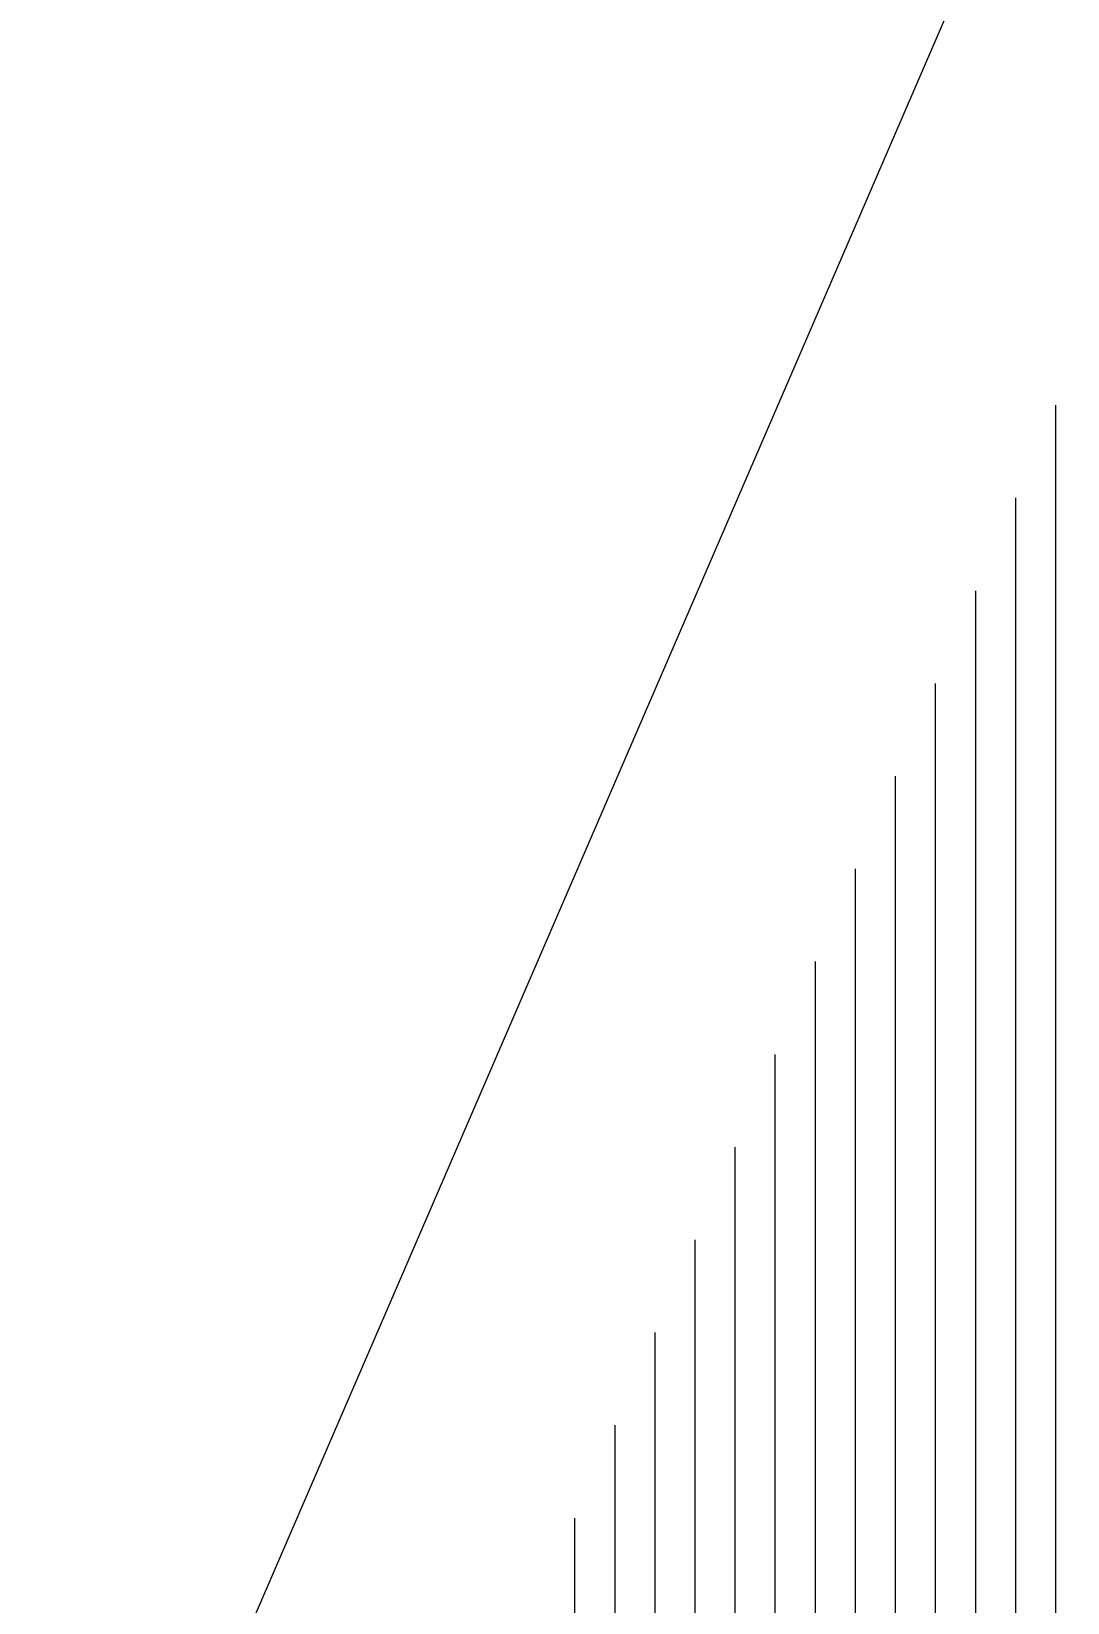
# Model space of a CAD drawing. Header units: millimetres. Extents: x 12535370 to 12566104, y 356204400 to 356234587.
# Drawn here: x 12536643 to 12539228, y 356216254 to 356220176 of the extents above; entities that cross this region are included whole.
import ezdxf

# ---------------------------------------------------------------- set-up
doc = ezdxf.new("R2010")
doc.units = ezdxf.units.MM
doc.header["$MEASUREMENT"] = 0
doc.layers.add('New_110 Bemassungen Ausführung', color=7, linetype='Continuous')
doc.layers.add('New_110 Bemassungen Ausführung_Pen_No__1', color=7, linetype='Continuous', lineweight=13)
doc.layers.add('New_255 Plangrafiken_Pen_No__39', color=8, linetype='Continuous', lineweight=13)
doc.styles.add('GENERATED_STYLE_1', font='arial.ttf')
doc.dimstyles.new('GENERATED_STYLE__1', dxfattribs={"dimtxt": 125, "dimasz": 47.5, "dimexe": 0.18, "dimexo": 2, "dimgap": 0, "dimtad": 1, "dimlfac": 0.001, "dimzin": 0, "dimdsep": 46, "dimtxsty": 'GENERATED_STYLE_1', "dimblk": 'ARROWHEAD_2', "dimblk1": 'ARROWHEAD_2', "dimblk2": 'ARROWHEAD_2', "dimcen": 0.09, "dimclrd": 7, "dimclre": 7, "dimclrt": 7, "dimadec": 0, "dimazin": 0, "dimtfac": 1, "dimtdec": 4, "dimtmove": 0, "dimatfit": 3, "dimfxl": 1, "dimtolj": 1, "dimtzin": 0, "dimarcsym": 0})

# ---------------------------------------------------------------- blocks, each defined once
blk = doc.blocks.new('*X22', base_point=(12240439.2, 356160438.4))
at = {"layer": 'New_255 Plangrafiken_Pen_No__39', "color": 8, "linetype": 'Continuous', "lineweight": 13}
for p, q in [((12539198.2, 356219243.2), (12539198.2, 356219183.6)), ((12539198.2, 356219243.2), (12539198.2, 356219183.6)), ((12539198.2, 356219183.6), (12539198.2, 356218933.6)), ((12539198.2, 356219183.6), (12539198.2, 356218933.6)), ((12539098.2, 356219011.7), (12539098.2, 356218933.6)), ((12539098.2, 356219011.7), (12539098.2, 356218933.6)), ((12539098.2, 356218933.6), (12539098.2, 356218683.6)), ((12539098.2, 356218933.6), (12539098.2, 356218683.6)), ((12539198.2, 356218933.6), (12539198.2, 356218683.6)), ((12539198.2, 356218933.6), (12539198.2, 356218683.6)), ((12538998.2, 356218780.2), (12538998.2, 356218683.6)), ((12538998.2, 356218780.2), (12538998.2, 356218683.6)), ((12538998.2, 356218683.6), (12538998.2, 356218433.6)), ((12538998.2, 356218683.6), (12538998.2, 356218433.6)), ((12539098.2, 356218683.6), (12539098.2, 356218433.6)), ((12539098.2, 356218683.6), (12539098.2, 356218433.6)), ((12539198.2, 356218683.6), (12539198.2, 356218433.6)), ((12539198.2, 356218683.6), (12539198.2, 356218433.6)), ((12538898.2, 356218548.7), (12538898.2, 356218433.6)), ((12538898.2, 356218548.7), (12538898.2, 356218433.6)), ((12538898.2, 356218433.6), (12538898.2, 356218183.6)), ((12538898.2, 356218433.6), (12538898.2, 356218183.6)), ((12538998.2, 356218433.6), (12538998.2, 356218183.6)), ((12538998.2, 356218433.6), (12538998.2, 356218183.6)), ((12539098.2, 356218433.6), (12539098.2, 356218183.6)), ((12539098.2, 356218433.6), (12539098.2, 356218183.6)), ((12539198.2, 356218433.6), (12539198.2, 356218183.6)), ((12539198.2, 356218433.6), (12539198.2, 356218183.6)), ((12538798.2, 356218317.2), (12538798.2, 356218183.6)), ((12538798.2, 356218317.2), (12538798.2, 356218183.6)), ((12538798.2, 356218183.6), (12538798.2, 356217933.6)), ((12538798.2, 356218183.6), (12538798.2, 356217933.6)), ((12538898.2, 356218183.6), (12538898.2, 356217933.6)), ((12538898.2, 356218183.6), (12538898.2, 356217933.6)), ((12538998.2, 356218183.6), (12538998.2, 356217933.6)), ((12538998.2, 356218183.6), (12538998.2, 356217933.6)), ((12539098.2, 356218183.6), (12539098.2, 356217933.6)), ((12539098.2, 356218183.6), (12539098.2, 356217933.6)), ((12539198.2, 356218183.6), (12539198.2, 356217933.6)), ((12539198.2, 356218183.6), (12539198.2, 356217933.6)), ((12538698.2, 356218085.7), (12538698.2, 356217933.6)), ((12538698.2, 356218085.7), (12538698.2, 356217933.6)), ((12538698.2, 356217933.6), (12538698.2, 356217683.6)), ((12538698.2, 356217933.6), (12538698.2, 356217683.6)), ((12538798.2, 356217933.6), (12538798.2, 356217683.6)), ((12538798.2, 356217933.6), (12538798.2, 356217683.6)), ((12538898.2, 356217933.6), (12538898.2, 356217683.6)), ((12538898.2, 356217933.6), (12538898.2, 356217683.6)), ((12538998.2, 356217933.6), (12538998.2, 356217683.6)), ((12538998.2, 356217933.6), (12538998.2, 356217683.6)), ((12539098.2, 356217933.6), (12539098.2, 356217683.6)), ((12539098.2, 356217933.6), (12539098.2, 356217683.6)), ((12539198.2, 356217933.6), (12539198.2, 356217683.6)), ((12539198.2, 356217933.6), (12539198.2, 356217683.6)), ((12538598.2, 356217854.3), (12538598.2, 356217683.6)), ((12538598.2, 356217854.3), (12538598.2, 356217683.6)), ((12538598.2, 356217683.6), (12538598.2, 356217433.6)), ((12538598.2, 356217683.6), (12538598.2, 356217433.6)), ((12538698.2, 356217683.6), (12538698.2, 356217433.6)), ((12538698.2, 356217683.6), (12538698.2, 356217433.6)), ((12538798.2, 356217683.6), (12538798.2, 356217433.6)), ((12538798.2, 356217683.6), (12538798.2, 356217433.6)), ((12538898.2, 356217683.6), (12538898.2, 356217433.6)), ((12538898.2, 356217683.6), (12538898.2, 356217433.6)), ((12538998.2, 356217683.6), (12538998.2, 356217433.6)), ((12538998.2, 356217683.6), (12538998.2, 356217433.6)), ((12539098.2, 356217683.6), (12539098.2, 356217433.6)), ((12539098.2, 356217683.6), (12539098.2, 356217433.6)), ((12539198.2, 356217683.6), (12539198.2, 356217433.6)), ((12539198.2, 356217683.6), (12539198.2, 356217433.6)), ((12538498.2, 356217622.8), (12538498.2, 356217433.6)), ((12538498.2, 356217622.8), (12538498.2, 356217433.6)), ((12538498.2, 356217433.6), (12538498.2, 356217183.6)), ((12538498.2, 356217433.6), (12538498.2, 356217183.6)), ((12538598.2, 356217433.6), (12538598.2, 356217183.6)), ((12538598.2, 356217433.6), (12538598.2, 356217183.6)), ((12538698.2, 356217433.6), (12538698.2, 356217183.6)), ((12538698.2, 356217433.6), (12538698.2, 356217183.6)), ((12538798.2, 356217433.6), (12538798.2, 356217183.6)), ((12538798.2, 356217433.6), (12538798.2, 356217183.6)), ((12538898.2, 356217433.6), (12538898.2, 356217183.6)), ((12538898.2, 356217433.6), (12538898.2, 356217183.6)), ((12538998.2, 356217433.6), (12538998.2, 356217183.6)), ((12538998.2, 356217433.6), (12538998.2, 356217183.6)), ((12539098.2, 356217433.6), (12539098.2, 356217183.6)), ((12539098.2, 356217433.6), (12539098.2, 356217183.6)), ((12539198.2, 356217433.6), (12539198.2, 356217183.6)), ((12539198.2, 356217433.6), (12539198.2, 356217183.6)), ((12538398.2, 356217391.3), (12538398.2, 356217183.6)), ((12538398.2, 356217391.3), (12538398.2, 356217183.6)), ((12538398.2, 356217183.6), (12538398.2, 356216933.6)), ((12538398.2, 356217183.6), (12538398.2, 356216933.6)), ((12538498.2, 356217183.6), (12538498.2, 356216933.6)), ((12538498.2, 356217183.6), (12538498.2, 356216933.6)), ((12538598.2, 356217183.6), (12538598.2, 356216933.6)), ((12538598.2, 356217183.6), (12538598.2, 356216933.6)), ((12538698.2, 356217183.6), (12538698.2, 356216933.6)), ((12538698.2, 356217183.6), (12538698.2, 356216933.6)), ((12538798.2, 356217183.6), (12538798.2, 356216933.6)), ((12538798.2, 356217183.6), (12538798.2, 356216933.6)), ((12538898.2, 356217183.6), (12538898.2, 356216933.6)), ((12538898.2, 356217183.6), (12538898.2, 356216933.6)), ((12538998.2, 356217183.6), (12538998.2, 356216933.6)), ((12538998.2, 356217183.6), (12538998.2, 356216933.6)), ((12539098.2, 356217183.6), (12539098.2, 356216933.6)), ((12539098.2, 356217183.6), (12539098.2, 356216933.6)), ((12539198.2, 356217183.6), (12539198.2, 356216933.6)), ((12539198.2, 356217183.6), (12539198.2, 356216933.6)), ((12538298.2, 356217159.8), (12538298.2, 356216933.6)), ((12538298.2, 356217159.8), (12538298.2, 356216933.6)), ((12538298.2, 356216933.6), (12538298.2, 356216683.6)), ((12538298.2, 356216933.6), (12538298.2, 356216683.6)), ((12538398.2, 356216933.6), (12538398.2, 356216683.6)), ((12538398.2, 356216933.6), (12538398.2, 356216683.6)), ((12538498.2, 356216933.6), (12538498.2, 356216683.6)), ((12538498.2, 356216933.6), (12538498.2, 356216683.6)), ((12538598.2, 356216933.6), (12538598.2, 356216683.6)), ((12538598.2, 356216933.6), (12538598.2, 356216683.6)), ((12538698.2, 356216933.6), (12538698.2, 356216683.6)), ((12538698.2, 356216933.6), (12538698.2, 356216683.6)), ((12538798.2, 356216933.6), (12538798.2, 356216683.6)), ((12538798.2, 356216933.6), (12538798.2, 356216683.6)), ((12538898.2, 356216933.6), (12538898.2, 356216683.6)), ((12538898.2, 356216933.6), (12538898.2, 356216683.6)), ((12538998.2, 356216933.6), (12538998.2, 356216683.6)), ((12538998.2, 356216933.6), (12538998.2, 356216683.6)), ((12539098.2, 356216933.6), (12539098.2, 356216683.6)), ((12539098.2, 356216933.6), (12539098.2, 356216683.6)), ((12539198.2, 356216933.6), (12539198.2, 356216683.6)), ((12539198.2, 356216933.6), (12539198.2, 356216683.6)), ((12538198.2, 356216928.3), (12538198.2, 356216683.6)), ((12538198.2, 356216928.3), (12538198.2, 356216683.6)), ((12538098.2, 356216696.8), (12538098.2, 356216683.6)), ((12538098.2, 356216696.8), (12538098.2, 356216683.6)), ((12538098.2, 356216683.6), (12538098.2, 356216433.6)), ((12538098.2, 356216683.6), (12538098.2, 356216433.6)), ((12538198.2, 356216683.6), (12538198.2, 356216433.6)), ((12538198.2, 356216683.6), (12538198.2, 356216433.6)), ((12538298.2, 356216683.6), (12538298.2, 356216433.6)), ((12538298.2, 356216683.6), (12538298.2, 356216433.6)), ((12538398.2, 356216683.6), (12538398.2, 356216433.6)), ((12538398.2, 356216683.6), (12538398.2, 356216433.6)), ((12538498.2, 356216683.6), (12538498.2, 356216433.6)), ((12538498.2, 356216683.6), (12538498.2, 356216433.6)), ((12538598.2, 356216683.6), (12538598.2, 356216433.6)), ((12538598.2, 356216683.6), (12538598.2, 356216433.6)), ((12538698.2, 356216683.6), (12538698.2, 356216433.6)), ((12538698.2, 356216683.6), (12538698.2, 356216433.6)), ((12538798.2, 356216683.6), (12538798.2, 356216433.6)), ((12538798.2, 356216683.6), (12538798.2, 356216433.6)), ((12538898.2, 356216683.6), (12538898.2, 356216433.6)), ((12538898.2, 356216683.6), (12538898.2, 356216433.6)), ((12538998.2, 356216683.6), (12538998.2, 356216433.6)), ((12538998.2, 356216683.6), (12538998.2, 356216433.6)), ((12539098.2, 356216683.6), (12539098.2, 356216433.6)), ((12539098.2, 356216683.6), (12539098.2, 356216433.6)), ((12539198.2, 356216683.6), (12539198.2, 356216433.6)), ((12539198.2, 356216683.6), (12539198.2, 356216433.6)), ((12537998.2, 356216465.3), (12537998.2, 356216433.6)), ((12537998.2, 356216465.3), (12537998.2, 356216433.6)), ((12537998.2, 356216433.6), (12537998.2, 356216183.6)), ((12537998.2, 356216433.6), (12537998.2, 356216183.6)), ((12538098.2, 356216433.6), (12538098.2, 356216183.6)), ((12538098.2, 356216433.6), (12538098.2, 356216183.6)), ((12538198.2, 356216433.6), (12538198.2, 356216183.6)), ((12538198.2, 356216433.6), (12538198.2, 356216183.6)), ((12538298.2, 356216433.6), (12538298.2, 356216183.6)), ((12538298.2, 356216433.6), (12538298.2, 356216183.6)), ((12538398.2, 356216433.6), (12538398.2, 356216183.6)), ((12538398.2, 356216433.6), (12538398.2, 356216183.6)), ((12538498.2, 356216433.6), (12538498.2, 356216183.6)), ((12538498.2, 356216433.6), (12538498.2, 356216183.6)), ((12538598.2, 356216433.6), (12538598.2, 356216183.6)), ((12538598.2, 356216433.6), (12538598.2, 356216183.6)), ((12538698.2, 356216433.6), (12538698.2, 356216183.6)), ((12538698.2, 356216433.6), (12538698.2, 356216183.6)), ((12538798.2, 356216433.6), (12538798.2, 356216183.6)), ((12538798.2, 356216433.6), (12538798.2, 356216183.6)), ((12538898.2, 356216433.6), (12538898.2, 356216183.6)), ((12538898.2, 356216433.6), (12538898.2, 356216183.6)), ((12538998.2, 356216433.6), (12538998.2, 356216183.6)), ((12538998.2, 356216433.6), (12538998.2, 356216183.6)), ((12539098.2, 356216433.6), (12539098.2, 356216183.6)), ((12539098.2, 356216433.6), (12539098.2, 356216183.6)), ((12539198.2, 356216433.6), (12539198.2, 356216183.6)), ((12539198.2, 356216433.6), (12539198.2, 356216183.6))]:
    blk.add_line(p, q, dxfattribs=at)
blk = doc.blocks.new('Fill_3', base_point=(12240439.2, 356160438.4))
at = {"layer": 'New_255 Plangrafiken_Pen_No__39', "color": 8, "linetype": 'Continuous', "lineweight": 13}
blk.add_blockref('*X22', (12240439.2, 356160438.4), dxfattribs=at)
blk = doc.blocks.new('*D242', base_point=(12240439.2, 356160438.4))
at = {"layer": 'New_110 Bemassungen Ausführung_Pen_No__1', "color": 7, "linetype": 'Continuous', "lineweight": 13, "transparency": 16777216}
for p, q in [((12542497, 356228403.9), (12542453.9, 356228461.8)), ((12536685.6, 356215029.9), (12542475.4, 356228432.9)), ((12542518.5, 356228414.3), (12542432.4, 356228451.4)), ((12542475.4, 356228432.9), (12542487.6, 356228460.9)), ((12536728.6, 356215011.4), (12536642.6, 356215048.5)), ((12536664.1, 356215058.9), (12536707.1, 356215001)), ((12536673.5, 356215001.9), (12536685.6, 356215029.9))]:
    blk.add_line(p, q, dxfattribs=at)
at = {"layer": 'New_110 Bemassungen Ausführung_Pen_No__1', "color": 7, "lineweight": 13, "transparency": 16777216, "insert": (12539472.5, 356221544.4), "char_height": 125, "attachment_point": 7, "rotation": 66.6365, "style": 'GENERATED_STYLE_1'}
blk.add_mtext('\\A1;{\\pql;\\fArial|b0|i0|c0|p0;\\W1.000000;14,60}', dxfattribs=at)
blk = doc.blocks.new('ARROWHEAD_2')
at = {"color": 0, "linetype": 'Continuous', "lineweight": 0}
for p, q in [((0, 0), (-1, 0)), ((-0.378, -0.655), (0.378, 0.655))]:
    blk.add_line(p, q, dxfattribs=at)

msp = doc.modelspace()

# ---------------------------------------------------------------- block references
at = {"layer": 'New_255 Plangrafiken_Pen_No__39', "color": 8, "linetype": 'Continuous', "lineweight": 13}
msp.add_blockref('Fill_3', (12240439.157, 356160438.356), dxfattribs=at)

# ---------------------------------------------------------------- dimensions: what is measured, and where the dimension line sits
at = {"layer": 'New_110 Bemassungen Ausführung', "color": 7, "linetype": 'Continuous', "lineweight": 13}
dim = msp.add_linear_dim(base=(12542475.432, 356228432.853), p1=(12539092.669, 356213990.134), p2=(12544476.621, 356227568.372), angle=66.636458, dimstyle='GENERATED_STYLE__1', dxfattribs=at)
dim.commit()
dim.dimension.update_dxf_attribs({"geometry": '*D242', "text_midpoint": (12539498.165, 356221761.41), "dimtype": 160, "text_rotation": 66.636458})

doc.saveas('drawing.dxf')
